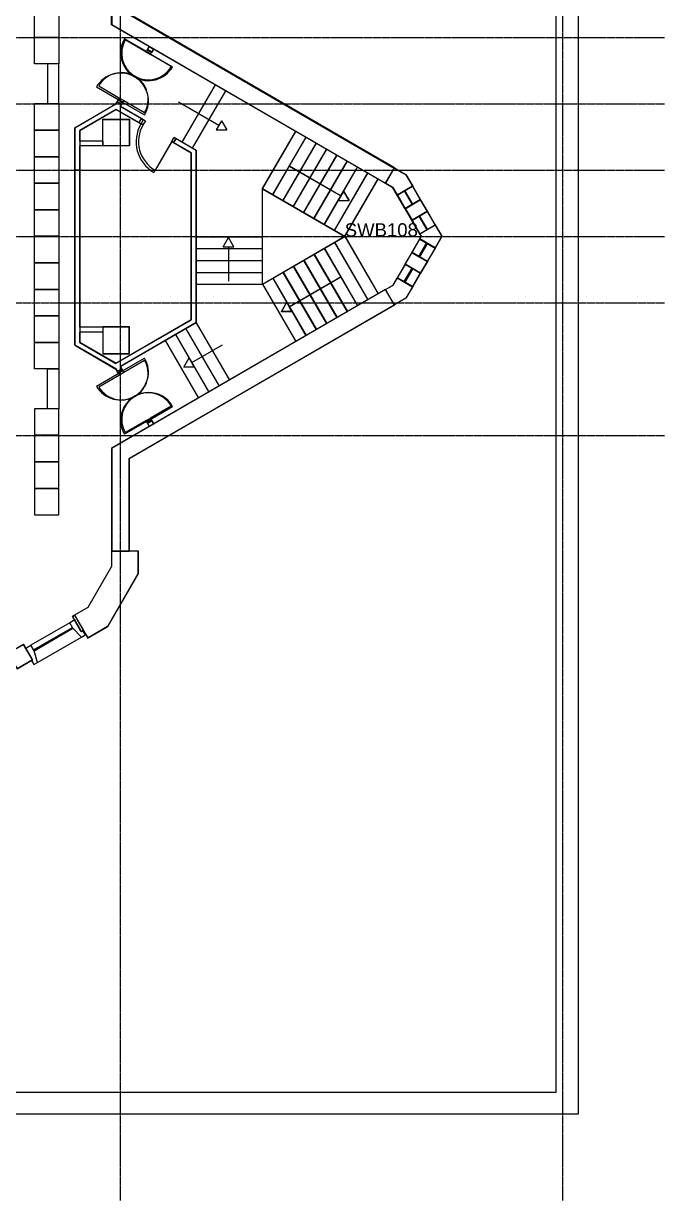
# Model space of a CAD drawing. Header units: millimetres. Extents: x -58291 to 85267, y -25390 to 74943.
# Drawn here: x 70777 to 85267, y 16476 to 43093 of the extents above; entities that cross this region are included whole.
import ezdxf

# ---------------------------------------------------------------- set-up
doc = ezdxf.new("R2010")
doc.units = ezdxf.units.MM
doc.linetypes.add('PCENTRE', pattern=[50.8, 31.75, -6.35, 6.35, -6.35])
doc.linetypes.add('PCENTRE2', pattern=[28.575, 19.05, -3.175, 3.175, -3.175])
for name, color, linetype in [('Basement 01 - Curtain Walls', 1, 'Continuous'), ('Basement 01 - Doors Windows and Openings', 1, 'Continuous'), ('Basement 01 - General', 1, 'Continuous'), ('Basement 01 - Stairs', 8, 'Continuous'), ('Basement 01 - Structural Members', 5, 'Continuous'), ('Basement 01 - Text and Leaders', 1, 'Continuous'), ('Basement 01 - Walls', 3, 'Continuous'), ('Boundaries_and_building_grids', 140, 'PCENTRE2'), ('COLUMNS_P5', 5, 'Continuous'), ('DR', 8, 'Continuous'), ('LIFTS AND STAIRS', 8, 'Continuous'), ('SHOPFITTING', 4, 'Continuous'), ('WA', 6, 'Continuous'), ('WA_EXT', 7, 'Continuous'), ('WN', 4, 'Continuous')]:
    doc.layers.add(name, color=color, linetype=linetype)
doc.styles.add('arial', font='arial.ttf')

msp = doc.modelspace()

# ---------------------------------------------------------------- linework, layer by layer
at = {"layer": 'Basement 01 - Curtain Walls', "color": 3, "linetype": 'Continuous', "lineweight": -3}
for p, q in [((71873, 29567, -4600), (70944, 29031, -4600)), ((71937, 29604, -4600), (71825, 29540, -4600)), ((72087, 29344, -4600), (71937, 29604, -4600)), ((71895, 29418, -4600), (71825, 29540, -4600)), ((72089, 29219, -4600), (71895, 29418, -4600)), ((72087, 29344, -4600), (72114, 29360, -4600)), ((72114, 29360, -4600), (72169, 29265, -4600)), ((70832, 28966, -4600), (70944, 29031, -4600)), ((71014, 28909, -4600), (70944, 29031, -4600)), ((72089, 29219, -4600), (72169, 29265, -4600)), ((70982, 28707, -4600), (70832, 28966, -4600)), ((71090, 28641, -4600), (71014, 28909, -4600)), ((70955, 28691, -4600), (70982, 28707, -4600)), ((70955, 28691, -4600), (71010, 28596, -4600)), ((71010, 28596, -4600), (71090, 28641, -4600))]:
    msp.add_line(p, q, dxfattribs=at)
at = {"layer": 'Basement 01 - Doors Windows and Openings', "color": 1, "linetype": 'Continuous', "lineweight": -3}
for p, q in [((73554, 42460, -4600), (73057, 42748, -4600)), ((73602, 42432, -4600), (74147, 42116, -4600)), ((72425, 41658, -4600), (72970, 41342, -4600)), ((73017, 41315, -4600), (73515, 41026, -4600)), ((74122, 40420, -4600), (73722, 39727, -4600)), ((71937, 36776, -4600), (71937, 39776, -4600)), ((72047, 36776, -4600), (72047, 39776, -4600)), ((79575, 39006, -4600), (79397, 39312, -4600)), ((79908, 38435, -4600), (79729, 38742, -4600)), ((79729, 37809, -4600), (79908, 38116, -4600)), ((79397, 37239, -4600), (79575, 37546, -4600)), ((73017, 35237, -4600), (73515, 35525, -4600)), ((72425, 34893, -4600), (72970, 35209, -4600)), ((73602, 34119, -4600), (74147, 34435, -4600)), ((73554, 34092, -4600), (73057, 33803, -4600)), ((71004, 28927, -4600), (71885, 29436, -4600)), ((71014, 28909, -4600), (71895, 29418, -4600)), ((71090, 28641, -4600), (72089, 29219, -4600))]:
    msp.add_line(p, q, dxfattribs=at)
at = {"layer": 'Basement 01 - Doors Windows and Openings', "color": 1, "linetype": 'Continuous', "lineweight": -3, "elevation": -4600}
for points in [[(73579, 42503), (73554, 42460), (73650, 42405), (73675, 42448), (73579, 42503)], [(72897, 41326), (72992, 41271), (73017, 41315), (72922, 41370), (72897, 41326)], [(73429, 40820), (73386, 40845), (73441, 40940), (73484, 40915), (73429, 40820)], [(74165, 40395), (74122, 40420), (74177, 40515), (74220, 40490), (74165, 40395)], [(72897, 35225), (72992, 35280), (73017, 35237), (72922, 35182), (72897, 35225)], [(73579, 34049), (73554, 34092), (73650, 34147), (73675, 34104), (73579, 34049)]]:
    msp.add_lwpolyline(points, dxfattribs=at)
at = {"layer": 'Basement 01 - Doors Windows and Openings', "color": 1, "linetype": 'Continuous', "lineweight": -3, "elevation": -4600, "flags": 128}
for points in [[(79224, 39212), (79569, 39413), (79748, 39106), (79403, 38905)], [(79902, 38843), (80080, 38536), (79735, 38335), (79556, 38641)], [(80080, 38016), (79902, 37709), (79556, 37910), (79735, 38217)], [(79403, 37647), (79224, 37340), (79569, 37138), (79748, 37445)]]:
    msp.add_lwpolyline(points, close=True, dxfattribs=at)
at = {"layer": 'Basement 01 - Doors Windows and Openings', "color": 1, "linetype": 'Continuous', "lineweight": -3}
for centre, radius, start, end in [((73602, 42432, -4600), 630, 149.8922, 329.8922), ((72970, 41342, -4600), 630, 329.8935, 149.8934), ((74122, 40420, -4600), 800, 149.9999, 240), ((72970, 35209, -4600), 630, 210.1067, 30.1063), ((73602, 34119, -4600), 630, 30.1073, 210.108)]:
    msp.add_arc(centre, radius, start, end, dxfattribs=at)
at = {"layer": 'Basement 01 - General', "color": 2, "linetype": 'Continuous', "lineweight": -3}
for p, q in [((82817, 18926, -4600), (82817, 60776, -4600)), ((83317, 60776, -4600), (83317, 18426, -4600)), ((48317, 18926, -4600), (82817, 18926, -4600)), ((83317, 18426, -4600), (48817, 18426, -4600))]:
    msp.add_line(p, q, dxfattribs=at)
at = {"layer": 'Basement 01 - Stairs', "color": 8, "linetype": 'Continuous', "lineweight": -3}
for p, q in [((74362, 40408, -4600), (75114, 41705, -4600)), ((74595, 40273, -4600), (75347, 41571, -4600)), ((74284, 41320, -4600), (75192, 40794, -4600)), ((75252, 40896, -4600), (75132, 40691, -4600)), ((75252, 40896, -4600), (75376, 40687, -4600)), ((75132, 40691, -4600), (75376, 40687, -4600)), ((76177, 39355, -4600), (76930, 40653, -4600)), ((76410, 39220, -4600), (77162, 40518, -4600)), ((76643, 39085, -4600), (77395, 40383, -4600)), ((76875, 38950, -4600), (77628, 40248, -4600)), ((77108, 38815, -4600), (77861, 40113, -4600)), ((77341, 38681, -4600), (78093, 39978, -4600)), ((76786, 39869, -4600), (77950, 39194, -4600)), ((77574, 38546, -4600), (78326, 39843, -4600)), ((77806, 38411, -4600), (78559, 39708, -4600)), ((78039, 38276, -4600), (78791, 39573, -4600)), ((76177, 37196, -4600), (76177, 39355, -4600)), ((76177, 39355, -4600), (78039, 38276, -4600)), ((78009, 39297, -4600), (77890, 39092, -4600)), ((78009, 39297, -4600), (78134, 39088, -4600)), ((77890, 39092, -4600), (78134, 39088, -4600)), ((74677, 38272, -4600), (76177, 38272, -4600)), ((75292, 38044, -4600), (75411, 38257, -4600)), ((75530, 38044, -4600), (75411, 38257, -4600)), ((76177, 37196, -4600), (78039, 38276, -4600)), ((77806, 38141, -4600), (78559, 36843, -4600)), ((78039, 38276, -4600), (78791, 36978, -4600)), ((74677, 38003, -4600), (76177, 38003, -4600)), ((75292, 38044, -4600), (75530, 38044, -4600)), ((75411, 38044, -4600), (75411, 37263, -4600)), ((77341, 37871, -4600), (78093, 36573, -4600)), ((77574, 38006, -4600), (78326, 36708, -4600)), ((74677, 37734, -4600), (76177, 37734, -4600)), ((76875, 37601, -4600), (77628, 36303, -4600)), ((77108, 37736, -4600), (77861, 36438, -4600)), ((74677, 37465, -4600), (76177, 37465, -4600)), ((76410, 37331, -4600), (77162, 36034, -4600)), ((76643, 37466, -4600), (77395, 36168, -4600)), ((77950, 37357, -4600), (76786, 36682, -4600)), ((74677, 37196, -4600), (76177, 37196, -4600)), ((76177, 37196, -4600), (76930, 35899, -4600)), ((76608, 36576, -4600), (76727, 36789, -4600)), ((76846, 36576, -4600), (76727, 36789, -4600)), ((76846, 36576, -4600), (76608, 36576, -4600)), ((74677, 36326, -4600), (75430, 35029, -4600)), ((74212, 36057, -4600), (74964, 34759, -4600)), ((74444, 36192, -4600), (75197, 34894, -4600)), ((73979, 35922, -4600), (74731, 34624, -4600)), ((74579, 35425, -4600), (75277, 35830, -4600)), ((74401, 35318, -4600), (74520, 35532, -4600)), ((74638, 35318, -4600), (74520, 35532, -4600)), ((74638, 35318, -4600), (74401, 35318, -4600))]:
    msp.add_line(p, q, dxfattribs=at)
at = {"layer": 'Basement 01 - Structural Members', "color": 5, "linetype": 'Continuous', "lineweight": -3, "extrusion": (0, 0, -1), "elevation": 4600}
for points in [[(-73167, 45388), (-73167, 43297), (-79159, 39823), (-78958, 39477), (-72767, 43066), (-72767, 45388)], [(-73167, 31163), (-73167, 33255), (-79159, 36729), (-78958, 37075), (-72767, 33485), (-72767, 31163)], [(-72131, 29367), (-72082, 29339), (-71881, 29685), (-71931, 29714)]]:
    msp.add_lwpolyline(points, close=True, dxfattribs=at)
at = {"layer": 'Basement 01 - Structural Members', "color": 5, "linetype": 'Continuous', "lineweight": -3, "elevation": -4600}
for points in [[(73167, 40326), (72567, 40326), (72567, 40926), (73167, 40926), (73167, 40326)], [(73167, 36226), (72567, 36226), (72567, 35626), (73167, 35626), (73167, 36226)], [(70431, 28848), (70631, 28501), (70977, 28701), (70777, 29048), (70431, 28848)]]:
    msp.add_lwpolyline(points, dxfattribs=at)
for points in [[(79569, 39413), (79224, 39212), (79126, 39379), (78958, 39477), (79159, 39823), (79418, 39672)], [(79902, 38843), (79556, 38641), (79403, 38905), (79748, 39106)], [(80080, 38536), (80232, 38276), (80080, 38016), (79735, 38217), (79769, 38276), (79735, 38335)], [(79556, 37910), (79902, 37709), (79748, 37445), (79403, 37647)], [(79159, 36729), (78958, 37075), (79126, 37172), (79224, 37340), (79569, 37138), (79418, 36879)], [(72672, 29449), (73367, 30653), (73367, 31163), (72767, 31163), (72767, 30815), (72232, 29888), (71931, 29714), (72230, 29194), (72672, 29449)]]:
    msp.add_lwpolyline(points, close=True, dxfattribs=at)
at = {"layer": 'Basement 01 - Walls', "color": 3, "linetype": 'Continuous', "lineweight": -3}
for p, q in [((73579, 42503, -4600), (73620, 42572, -4600)), ((73579, 42503, -4600), (73675, 42448, -4600)), ((73620, 42572, -4600), (73715, 42517, -4600)), ((73675, 42448, -4600), (73715, 42517, -4600)), ((71937, 40735, -4600), (72867, 41274, -4600)), ((72867, 41274, -4600), (72897, 41326, -4600)), ((72992, 41271, -4600), (72897, 41326, -4600)), ((72962, 41219, -4600), (72992, 41271, -4600)), ((72047, 40672, -4600), (72867, 41147, -4600)), ((73386, 40845, -4600), (72867, 41147, -4600)), ((73441, 40940, -4600), (72962, 41219, -4600)), ((71937, 39776, -4600), (71937, 40735, -4600)), ((73386, 40845, -4600), (73441, 40940, -4600)), ((72047, 40436, -4600), (72047, 40672, -4600)), ((72047, 40672, -4600), (72047, 40436, -4600)), ((74165, 40395, -4600), (74220, 40490, -4600)), ((74677, 40225, -4600), (74220, 40490, -4600)), ((72567, 40436, -4600), (72047, 40436, -4600)), ((72567, 40326, -4600), (72047, 40326, -4600)), ((72047, 39776, -4600), (72047, 40326, -4600)), ((72567, 40436, -4600), (72567, 40326, -4600)), ((74567, 40162, -4600), (74165, 40395, -4600)), ((74677, 36326, -4600), (74677, 40225, -4600)), ((74567, 36390, -4600), (74567, 40162, -4600)), ((72047, 39776, -4600), (71937, 39776, -4600)), ((71937, 36776, -4600), (72047, 36776, -4600)), ((71937, 35816, -4600), (71937, 36776, -4600)), ((72047, 36226, -4600), (72047, 36776, -4600)), ((72567, 36226, -4600), (72047, 36226, -4600)), ((72567, 36226, -4600), (72567, 36116, -4600)), ((74567, 36390, -4600), (72867, 35404, -4600)), ((74677, 36326, -4600), (72962, 35332, -4600)), ((72567, 36116, -4600), (72047, 36116, -4600)), ((72047, 35880, -4600), (72047, 36116, -4600)), ((71937, 35816, -4600), (72867, 35277, -4600)), ((72047, 35880, -4600), (72867, 35404, -4600)), ((72867, 35277, -4600), (72897, 35225, -4600)), ((72992, 35280, -4600), (72897, 35225, -4600)), ((72962, 35332, -4600), (72992, 35280, -4600)), ((73675, 34104, -4600), (73579, 34049, -4600)), ((73675, 34104, -4600), (73715, 34034, -4600)), ((73579, 34049, -4600), (73620, 33979, -4600)), ((73620, 33979, -4600), (73715, 34034, -4600))]:
    msp.add_line(p, q, dxfattribs=at)
at = {"layer": 'Boundaries_and_building_grids', "color": 140, "linetype": 'PCENTRE', "lineweight": -3}
for p, q in [((72967, 16476), (72967, 58896)), ((82967, 16476), (82967, 58896)), ((45867, 42776), (85267, 42776)), ((-52891, 41276), (85267, 41276)), ((45867, 39776), (85267, 39776)), ((45867, 38276), (85267, 38276)), ((-52891, 36776), (85267, 36776)), ((-52891, 33776), (85267, 33776))]:
    msp.add_line(p, q, dxfattribs=at)
at = {"layer": 'COLUMNS_P5', "linetype": 'Continuous'}
for points in [[(79164, 39828), (73172, 43302), (73172, 45394), (72772, 45394), (72772, 43072), (78963, 39482)], [(79164, 39828), (79424, 39677), (79575, 39418), (79229, 39217), (79131, 39384), (78963, 39482)], [(79561, 38646), (79907, 38848), (79753, 39111), (79408, 38910)], [(80237, 38281), (80085, 38021), (79740, 38222), (79774, 38281), (79740, 38340), (80085, 38541)], [(79561, 37915), (79907, 37714), (79753, 37450), (79408, 37652)], [(79229, 37345), (79575, 37144), (79424, 36884), (79164, 36734), (78963, 37080), (79131, 37177)], [(73172, 31168), (73172, 33260), (79164, 36734), (78963, 37080), (72772, 33490), (72772, 31168)], [(72677, 29454), (72236, 29199), (72136, 29372), (72087, 29344), (71887, 29691), (72237, 29893), (72772, 30820), (72772, 31168), (73372, 31168), (73372, 30658), (72677, 29454)]]:
    msp.add_lwpolyline(points, close=True, dxfattribs=at)
for points in [[(73172, 40331), (72572, 40331), (72572, 40931), (73172, 40931), (73172, 40331)], [(73172, 36231), (72572, 36231), (72572, 35631), (73172, 35631), (73172, 36231)]]:
    msp.add_lwpolyline(points, dxfattribs=at)
at = {"layer": 'DR', "linetype": 'Continuous'}
for p, q in [((73549, 42447), (73078, 42721)), ((73549, 42447), (73078, 42721)), ((74116, 42119), (73645, 42392)), ((74116, 42119), (73645, 42392)), ((72476, 41683), (72948, 41409)), ((72476, 41683), (72948, 41409)), ((73043, 41354), (73514, 41081)), ((73043, 41354), (73514, 41081)), ((74127, 40425), (73751, 39776)), ((73043, 35207), (73514, 35481)), ((73043, 35207), (73514, 35481)), ((72476, 34879), (72948, 35152)), ((72476, 34879), (72948, 35152)), ((74116, 34443), (73645, 34169)), ((74116, 34443), (73645, 34169)), ((73549, 34114), (73078, 33841)), ((73549, 34114), (73078, 33841))]:
    msp.add_line(p, q, dxfattribs=at)
for points in [[(73549, 42447), (73645, 42392), (73670, 42436), (73575, 42491), (73549, 42447)], [(73549, 42447), (73645, 42392), (73670, 42436), (73575, 42491), (73549, 42447)], [(73018, 41311), (72922, 41366), (72948, 41409), (73043, 41354), (73018, 41311)], [(73018, 41311), (72922, 41366), (72948, 41409), (73043, 41354), (73018, 41311)], [(73533, 40896), (73478, 40801), (73435, 40826), (73490, 40921), (73533, 40896)], [(74225, 40495), (74170, 40400), (74127, 40425), (74182, 40520), (74225, 40495)], [(73018, 35251), (72922, 35196), (72948, 35152), (73043, 35207), (73018, 35251)], [(73018, 35251), (72922, 35196), (72948, 35152), (73043, 35207), (73018, 35251)], [(73549, 34114), (73645, 34169), (73670, 34126), (73575, 34071), (73549, 34114)], [(73549, 34114), (73645, 34169), (73670, 34126), (73575, 34071), (73549, 34114)]]:
    msp.add_lwpolyline(points, dxfattribs=at)
for centre, radius, start, end in [((73597, 42420), 600, 149.8932, 239.8934), ((73597, 42420), 600, 149.8932, 239.8934), ((73597, 42420), 600, 239.8935, 329.8934), ((73597, 42420), 600, 239.8935, 329.8934), ((72995, 41382), 600, 59.8932, 149.8931), ((72995, 41382), 600, 59.8932, 149.8931), ((72995, 41382), 600, 329.8932, 59.8932), ((72995, 41382), 600, 329.8932, 59.8932), ((74127, 40425), 750, 149.8934, 239.8935), ((72995, 35180), 600, 300.1068, 30.1068), ((72995, 35180), 600, 300.1068, 30.1068), ((72995, 35180), 600, 210.1069, 300.1068), ((72995, 35180), 600, 210.1069, 300.1068), ((73597, 34142), 600, 120.1066, 210.1068), ((73597, 34142), 600, 120.1066, 210.1068), ((73597, 34142), 600, 30.1066, 120.1065), ((73597, 34142), 600, 30.1066, 120.1065)]:
    msp.add_arc(centre, radius, start, end, dxfattribs=at)
at = {"layer": 'LIFTS AND STAIRS', "linetype": 'Continuous'}
for p, q in [((76182, 39360), (76935, 40658)), ((76415, 39225), (77167, 40523)), ((76648, 39090), (77400, 40388)), ((76880, 38956), (77633, 40253)), ((77113, 38821), (77866, 40118)), ((77346, 38686), (78098, 39983)), ((76791, 39874), (77955, 39200)), ((77579, 38551), (78331, 39848)), ((77811, 38416), (78564, 39713)), ((78044, 38281), (78796, 39578)), ((76182, 39360), (78044, 38281)), ((76182, 37201), (76182, 39360)), ((78014, 39302), (77895, 39097)), ((78014, 39302), (78139, 39093)), ((77895, 39097), (78139, 39093)), ((76182, 37201), (78044, 38281)), ((77811, 38146), (78564, 36848)), ((78044, 38281), (78796, 36983)), ((77346, 37876), (78098, 36578)), ((77579, 38011), (78331, 36713)), ((76880, 37606), (77633, 36308)), ((77113, 37741), (77866, 36443)), ((76415, 37336), (77167, 36039)), ((76648, 37471), (77400, 36174)), ((77955, 37362), (76791, 36687)), ((76182, 37201), (76935, 35904)), ((76613, 36581), (76732, 36794)), ((76851, 36581), (76732, 36794)), ((76851, 36581), (76613, 36581))]:
    msp.add_line(p, q, dxfattribs=at)
at = {"layer": 'SHOPFITTING', "linetype": 'Continuous'}
for points in [[(71572, 43381), (71572, 42781), (71022, 42781), (71022, 43381), (71572, 43381)], [(71572, 42781), (71572, 42181), (71022, 42181), (71022, 42781), (71572, 42781)], [(71572, 42181), (71322, 42181), (71322, 41281), (71572, 41281), (71572, 42181)], [(71572, 40681), (71022, 40681), (71022, 41281), (71572, 41281), (71572, 40681)], [(71572, 40081), (71022, 40081), (71022, 40681), (71572, 40681), (71572, 40081)], [(71572, 39481), (71022, 39481), (71022, 40081), (71572, 40081), (71572, 39481)], [(71572, 38881), (71022, 38881), (71022, 39481), (71572, 39481), (71572, 38881)], [(71572, 38281), (71022, 38281), (71022, 38881), (71572, 38881), (71572, 38281)], [(71572, 37681), (71022, 37681), (71022, 38281), (71572, 38281), (71572, 37681)], [(71572, 37081), (71022, 37081), (71022, 37681), (71572, 37681), (71572, 37081)], [(71572, 36481), (71022, 36481), (71022, 37081), (71572, 37081), (71572, 36481)], [(71572, 35881), (71022, 35881), (71022, 36481), (71572, 36481), (71572, 35881)], [(71572, 35281), (71022, 35281), (71022, 35881), (71572, 35881), (71572, 35281)], [(71572, 34381), (71322, 34381), (71322, 35281), (71572, 35281), (71572, 34381)], [(71572, 33781), (71572, 34381), (71022, 34381), (71022, 33781), (71572, 33781)], [(71572, 33181), (71572, 33781), (71022, 33781), (71022, 33181), (71572, 33181)], [(71572, 32581), (71572, 33181), (71022, 33181), (71022, 32581), (71572, 32581)], [(71572, 31981), (71572, 32581), (71022, 32581), (71022, 31981), (71572, 31981)]]:
    msp.add_lwpolyline(points, dxfattribs=at)
at = {"layer": 'WA', "linetype": 'Continuous'}
for p, q in [((73575, 42491), (73625, 42577)), ((73575, 42491), (73670, 42436)), ((73625, 42577), (73720, 42522)), ((73720, 42522), (73670, 42436)), ((71942, 40740), (72872, 41280)), ((72872, 41280), (72922, 41366)), ((72922, 41366), (73018, 41311)), ((73018, 41311), (72967, 41224)), ((72872, 41152), (72052, 40677)), ((73435, 40826), (72872, 41152)), ((72967, 41224), (73490, 40921)), ((71942, 35821), (71942, 40740)), ((73435, 40826), (73490, 40921)), ((72052, 40677), (72052, 35885)), ((74170, 40400), (74225, 40495)), ((74225, 40495), (74682, 40230)), ((74572, 40167), (74170, 40400)), ((74682, 40230), (74682, 36332)), ((74572, 36395), (74572, 40167)), ((72872, 35409), (74572, 36395)), ((74682, 36332), (72967, 35337)), ((72872, 35282), (71942, 35821)), ((72052, 35885), (72872, 35409)), ((72922, 35196), (72872, 35282)), ((72922, 35196), (73018, 35251)), ((72967, 35337), (73018, 35251)), ((73670, 34126), (73575, 34071)), ((73625, 33984), (73575, 34071)), ((73670, 34126), (73720, 34040)), ((73720, 34040), (73625, 33984))]:
    msp.add_line(p, q, dxfattribs=at)
at = {"layer": 'WA_EXT', "linetype": 'Continuous'}
for p, q in [((73720, 42522), (73720, 42522)), ((74572, 40167), (74572, 40167)), ((71873, 29567), (70944, 29031)), ((71937, 29604), (71825, 29540)), ((72087, 29344), (71937, 29604)), ((71895, 29418), (71825, 29540)), ((72089, 29219), (71895, 29418)), ((72114, 29360), (72169, 29265)), ((70832, 28966), (70944, 29031)), ((71014, 28909), (70944, 29031)), ((72089, 29219), (72169, 29265)), ((70982, 28707), (70832, 28966)), ((71090, 28641), (71014, 28909)), ((70955, 28691), (70982, 28707)), ((70955, 28691), (71010, 28596)), ((71010, 28596), (71090, 28641))]:
    msp.add_line(p, q, dxfattribs=at)
msp.add_lwpolyline([(70436, 28853), (70636, 28507), (70982, 28707), (70782, 29053), (70436, 28853)], dxfattribs=at)
at = {"layer": 'WN', "linetype": 'Continuous'}
for p, q in [((79382, 39306), (79561, 38999)), ((79578, 39009), (79399, 39316)), ((79714, 38736), (79893, 38429)), ((79910, 38439), (79731, 38746)), ((79714, 37826), (79893, 38133)), ((79910, 38123), (79731, 37816)), ((79382, 37256), (79561, 37563)), ((79578, 37552), (79399, 37246)), ((71004, 28927), (71885, 29436)), ((71014, 28909), (71895, 29418)), ((71090, 28641), (72089, 29219))]:
    msp.add_line(p, q, dxfattribs=at)
for points in [[(79229, 39217), (79408, 38910), (79753, 39111), (79575, 39418), (79229, 39217)], [(79561, 38646), (79740, 38340), (80085, 38541), (79907, 38848), (79561, 38646)], [(79561, 37915), (79740, 38222), (80085, 38021), (79907, 37714), (79561, 37915)], [(79229, 37345), (79408, 37652), (79753, 37450), (79575, 37144), (79229, 37345)]]:
    msp.add_lwpolyline(points, dxfattribs=at)

# ---------------------------------------------------------------- texts
at = {"layer": 'Basement 01 - Text and Leaders', "color": 1, "linetype": 'Continuous', "lineweight": -3, "style": 'arial'}
msp.add_text('SWB108', height=300, dxfattribs=at).set_placement((78039, 38276, -4600))

doc.saveas('drawing.dxf')
